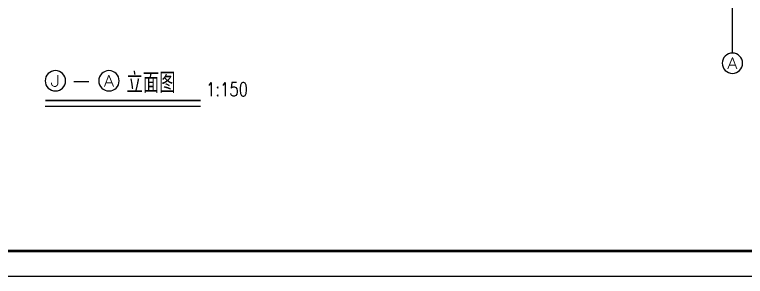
# Model space of a CAD drawing. Extents: x -55219 to 470149, y 494712 to 780039.
# Drawn here: x 132595 to 175628, y 494712 to 510142 of the extents above; entities that cross this region are included whole.
import ezdxf
from ezdxf.enums import TextEntityAlignment as Align

# ---------------------------------------------------------------- set-up
doc = ezdxf.new("R2010")
doc.units = 0
doc.header["$LTSCALE"] = 1500
doc.header["$MEASUREMENT"] = 0
doc.layers.get('0').update_dxf_attribs({"linetype": 'CONTINUOUS'})
for name, color, linetype in [('AXIS_TEXT', 7, 'CONTINUOUS'), ('LVTRY', 6, 'CONTINUOUS'), ('PUB_TITLE', 4, 'CONTINUOUS')]:
    doc.layers.add(name, color=color, linetype=linetype)
doc.styles.add('_HZTXT', font='txt.shx', dxfattribs={"width": 0.8, "bigfont": 'hztxt.shx'})
doc.styles.add('COMPLEX', font='COMPLEX')
doc.styles.add('DIM_FONT', font='SIMPLEX.shx', dxfattribs={"width": 0.8})

# ---------------------------------------------------------------- blocks, each defined once
blk = doc.blocks.new('_AXISO')
blk.add_circle((0, 0), 0.5)
at = {"layer": 'AXIS_TEXT', "style": 'COMPLEX', "width": 1.041667}
blk.add_attdef('A', text='', height=0.56, dxfattribs=at).set_placement((-0.25, -0.28), (0.25, -0.28), align=Align.FIT)

msp = doc.modelspace()

# ---------------------------------------------------------------- linework, layer by layer
at = {"layer": 'LVTRY', "color": 7}
for p, q in [((174864.5, 507875.9), (174864.5, 513184.3)), ((136085.7, 506198.1), (136969.4, 506198.1)), ((134394.3, 504738.2), (143548.2, 504738.2))]:
    msp.add_line(p, q, dxfattribs=at)
at = {"layer": 'LVTRY', "color": 7, "const_width": 100}
msp.add_lwpolyline([(134401.6, 505077.5), (143557.4, 505077.5)], dxfattribs=at)
at = {"layer": 'PUB_TITLE'}
msp.add_lwpolyline([(78169.5, 494711.6), (78169.5, 583811.6), (204319.5, 583811.6), (204319.5, 494711.6)], close=True, dxfattribs=at)
at = {"layer": 'PUB_TITLE', "const_width": 150}
msp.add_lwpolyline([(81919.5, 496211.6), (202819.5, 496211.6), (202819.5, 582311.6), (81919.5, 582311.6)], close=True, dxfattribs=at)

# ---------------------------------------------------------------- block references
at = {"layer": 'LVTRY', "color": 7}
ref = msp.add_blockref('_AXISO', (174864.5, 507275.9), dxfattribs=dict(at, xscale=-1200, yscale=1200, zscale=1200, rotation=180))
ref.add_attrib('A', 'A', dxfattribs={"layer": 'AXIS_TEXT', "height": 672, "style": 'COMPLEX', "width": 1.041667}).set_placement((174564.5, 506939.9), (175164.5, 506939.9), align=Align.FIT)
ref = msp.add_blockref('_AXISO', (134996.3, 506239.6), dxfattribs=dict(at, xscale=-1200, yscale=1200, zscale=1200, rotation=180))
ref.add_attrib('A', 'J', dxfattribs={"layer": 'AXIS_TEXT', "height": 672, "style": 'COMPLEX', "width": 1.704545}).set_placement((134696.3, 505903.6), (135296.3, 505903.6), align=Align.FIT)
ref = msp.add_blockref('_AXISO', (138152, 506239.6), dxfattribs=dict(at, xscale=-1200, yscale=1200, zscale=1200, rotation=180))
ref.add_attrib('A', 'A', dxfattribs={"layer": 'AXIS_TEXT', "height": 672, "rotation": 360, "style": 'COMPLEX', "width": 1.041667}).set_placement((137852, 505903.6), (138452, 505903.6), align=Align.FIT)

# ---------------------------------------------------------------- texts
at = {"layer": 'LVTRY', "color": 7, "style": '_HZTXT', "width": 0.8}
msp.add_text('立面图', height=1202.24, dxfattribs=at).set_placement((139185, 505513.4))
at = {"layer": 'LVTRY', "color": 7, "insert": (143870.6, 506143.2), "char_height": 800, "width": 6951, "attachment_point": 1, "style": 'DIM_FONT'}
msp.add_mtext('1:150', dxfattribs=at)

doc.saveas('drawing.dxf')
